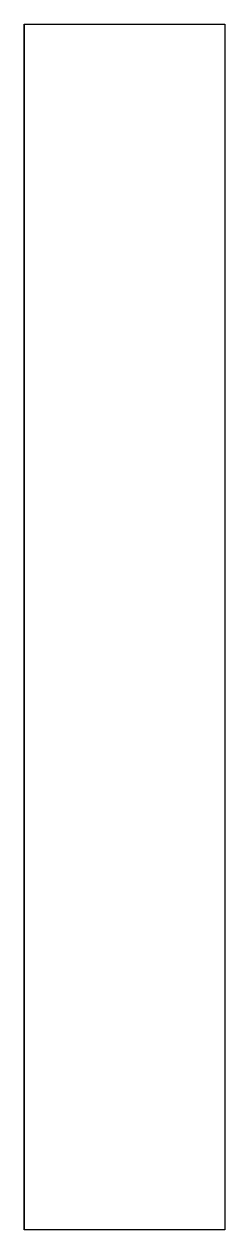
# Model space of a CAD drawing. Header units: millimetres. Extents: x 523 to 1569, y 579 to 1544.
# Drawn here: x 1454.1 to 1455.1, y 1454.77 to 1460.77 of the extents above.
import ezdxf

# ---------------------------------------------------------------- set-up
doc = ezdxf.new("R2010")
doc.units = ezdxf.units.MM

msp = doc.modelspace()

# ---------------------------------------------------------------- linework, layer by layer
at = {"extrusion": (0, -1, 0)}
for p, q in [((1454.0978, 1460.7724, 84), (1454.0978, 1460.7724, 82)), ((1454.0978, 1460.7724, 82), (1455.0978, 1460.7724, 82)), ((1454.0978, 1460.7724, 82), (1454.0978, 1454.7724, 84)), ((1454.0978, 1454.7724, 84), (1454.0978, 1460.7724, 84)), ((1455.0978, 1460.7724, 82), (1455.0978, 1460.7724, 84)), ((1455.0978, 1460.7724, 84), (1455.0978, 1454.7724, 84)), ((1455.0978, 1454.7724, 84), (1454.0978, 1454.7724, 84))]:
    msp.add_line(p, q, dxfattribs=at)

doc.saveas('drawing.dxf')
